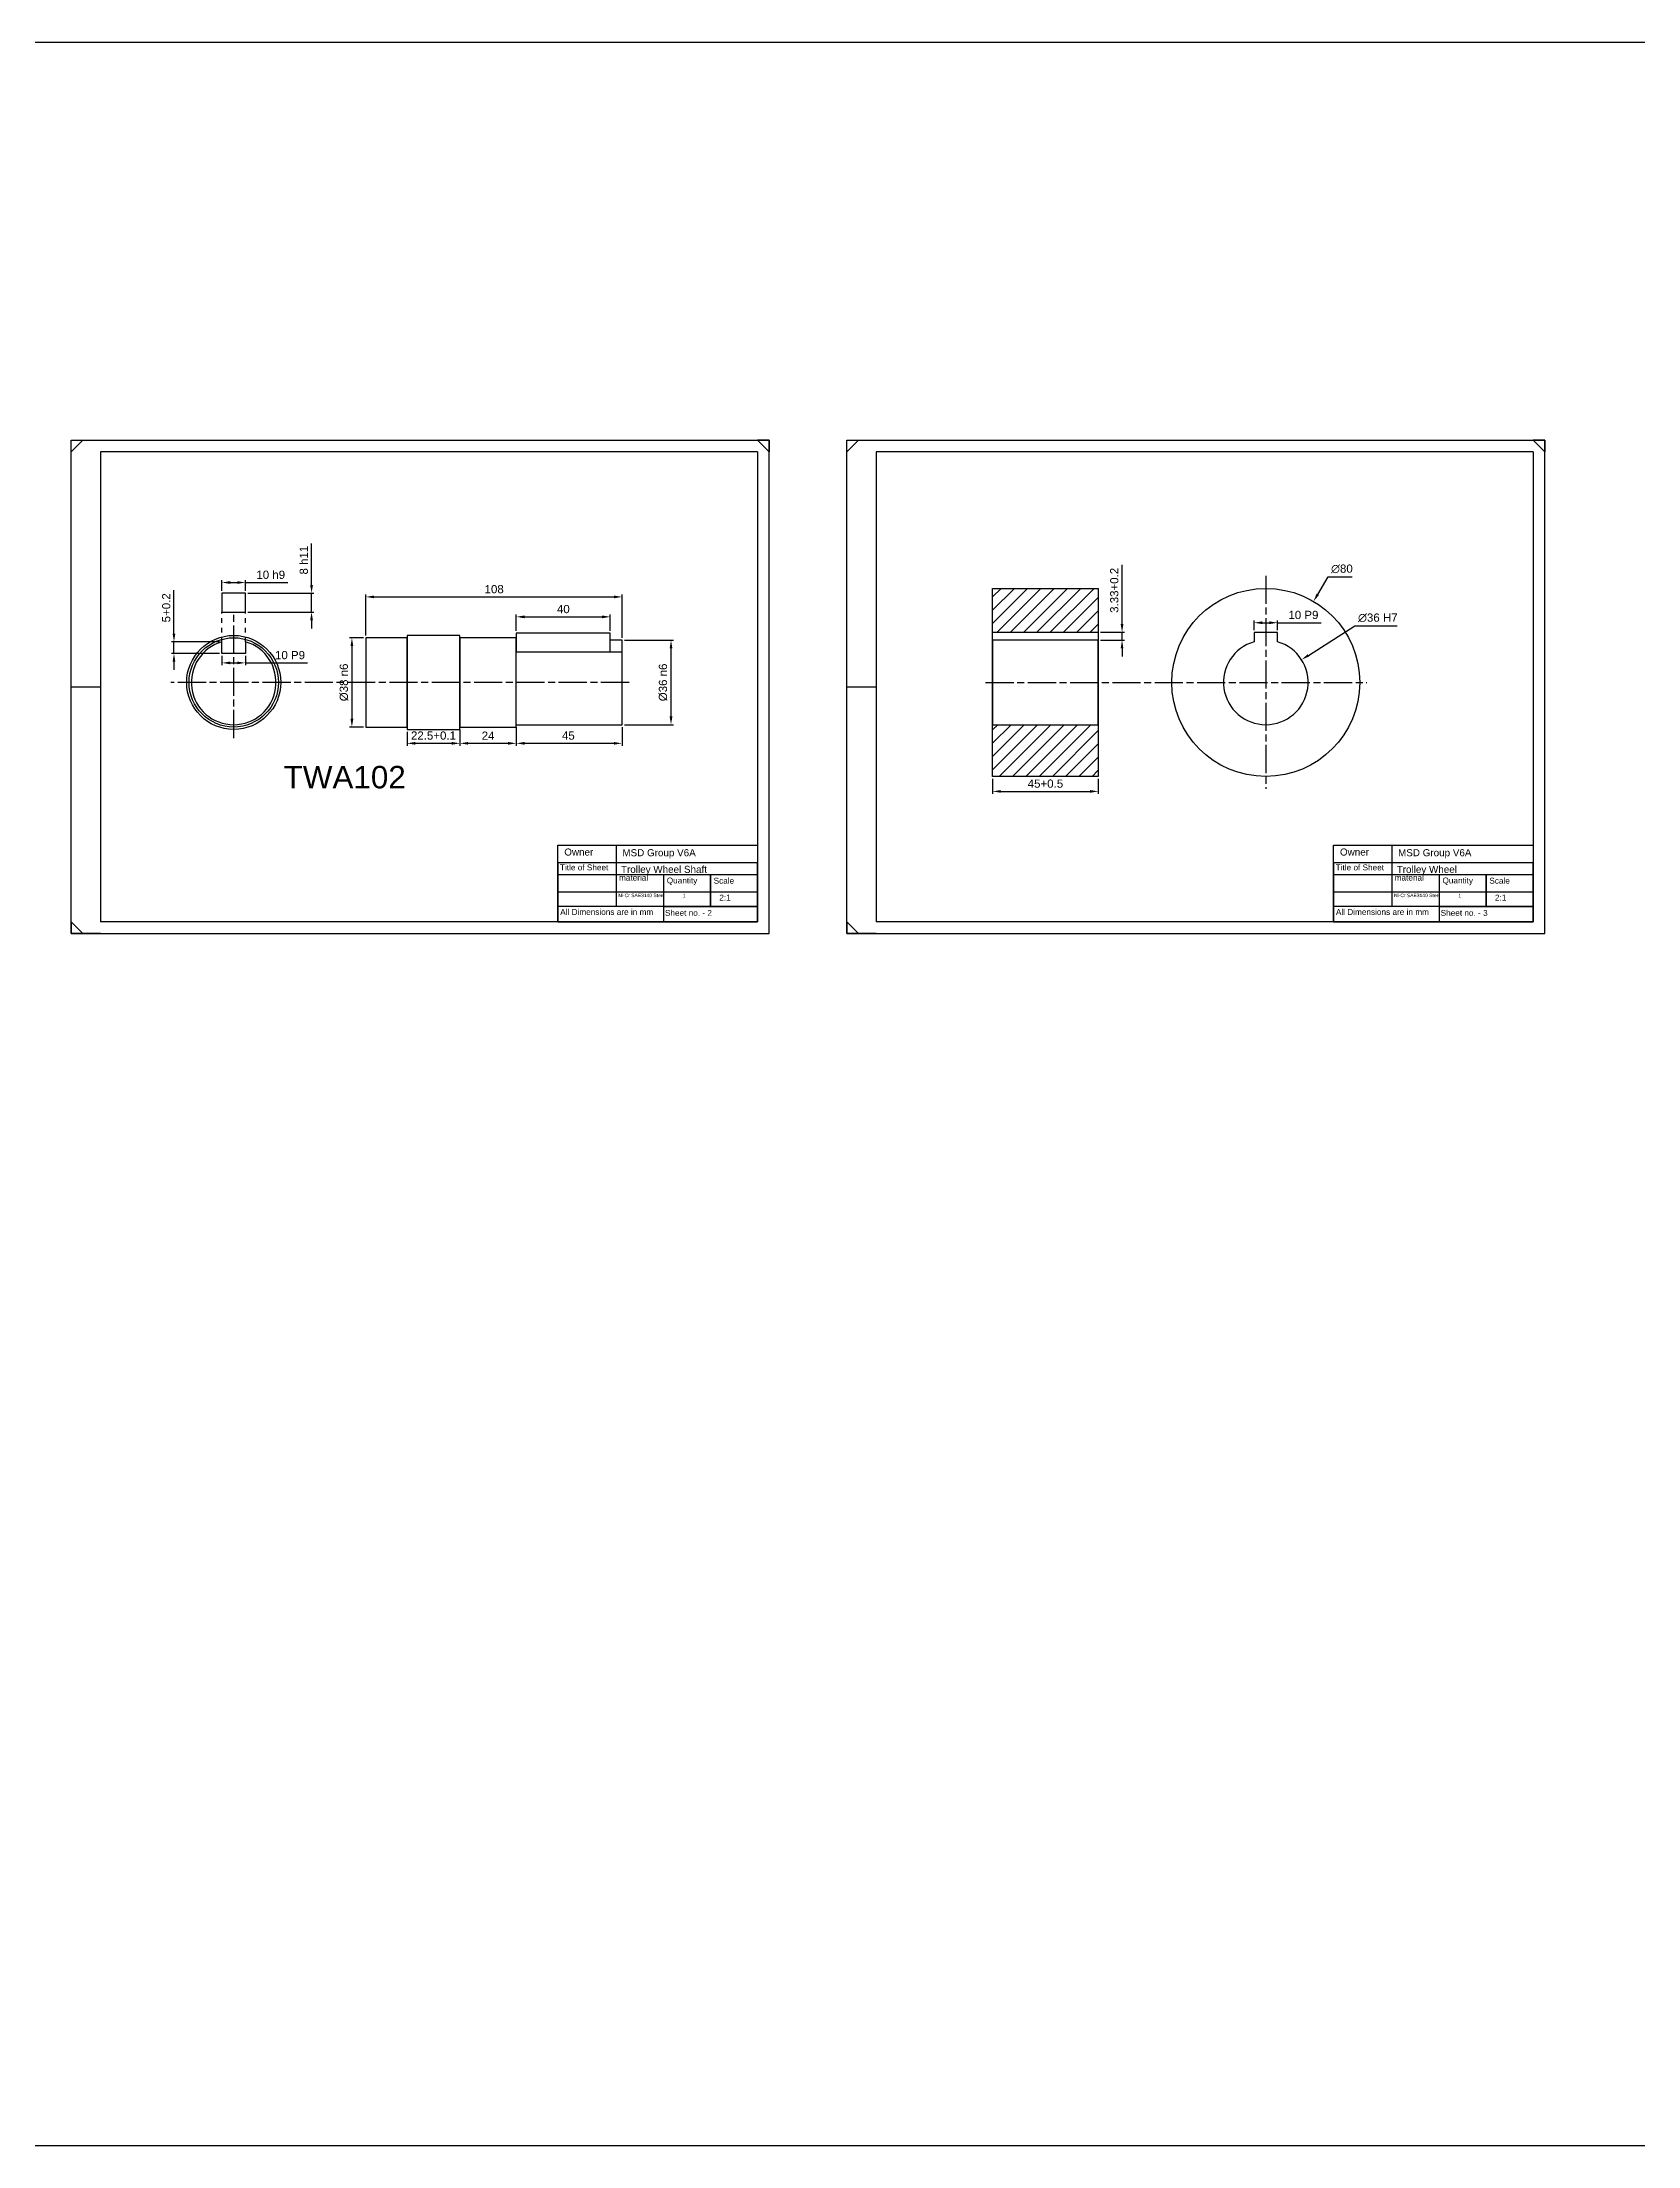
# Model space of a CAD drawing. Header units: millimetres. Extents: x -15074 to 21675, y -7568 to 6574.
# Drawn here: x -6436 to -5757, y 1935 to 2831 of the extents above; entities that cross this region are included whole.
import ezdxf

# ---------------------------------------------------------------- set-up
doc = ezdxf.new("R2010")
doc.units = ezdxf.units.MM
doc.linetypes.add('AM_ISO08W050', pattern=[18, 12, -1.5, 3, -1.5])
doc.linetypes.add('Dashed', pattern=[2, 1, -1])
for name, color, linetype, lineweight in [('AM_5', 250, 'Continuous', 25), ('AM_7', 142, 'AM_ISO08W050', 25), ('AM_8', 1, 'Continuous', 25)]:
    doc.layers.add(name, color=color, linetype=linetype, lineweight=lineweight)
doc.styles.get("Standard").update_dxf_attribs({"font": 'arial.ttf'})
doc.dimstyles.new('AM_ISO$0', dxfattribs={"dimtxt": 3.5, "dimasz": 3.5, "dimexe": 1, "dimexo": 1, "dimgap": 1.5, "dimtad": 1, "dimdsep": 46, "dimtxsty": 'Standard', "dimcen": 0, "dimclrd": 256, "dimclre": 256, "dimclrt": 250, "dimadec": 0, "dimazin": 2, "dimtp": 0.1, "dimtm": 0.1, "dimtfac": 0.71, "dimtdec": 3, "dimtmove": 0, "dimatfit": 3, "dimfxl": 1, "dimlwd": -1, "dimlwe": -1, "dimarcsym": 1})
doc.dimstyles.new('AM_ISO$3', dxfattribs={"dimtxt": 3.5, "dimasz": 3.5, "dimexe": 1, "dimexo": 1, "dimgap": 1.5, "dimtad": 1, "dimtoh": 1, "dimdsep": 46, "dimtxsty": 'Standard', "dimcen": 0, "dimclrd": 256, "dimclre": 256, "dimclrt": 250, "dimadec": 0, "dimazin": 2, "dimtp": 0.1, "dimtm": 0.1, "dimtfac": 0.71, "dimtdec": 3, "dimtofl": 0, "dimtmove": 0, "dimatfit": 0, "dimfxl": 1, "dimlwd": -1, "dimlwe": -1, "dimarcsym": 1})
pattern_1 = [(45, (0, 0), (-2.8284271, 2.8284271), [])]

# ---------------------------------------------------------------- blocks, each defined once
blk = doc.blocks.new('*D46')
at = {"layer": 'AM_5', "linetype": 'ByBlock', "transparency": 16777216}
for p, q in [((-6188.67, 2576.28), (-6167.85, 2576.28)), ((-6168.85, 2543.78), (-6168.85, 2572.78)), ((-6188.67, 2540.28), (-6167.85, 2540.28))]:
    blk.add_line(p, q, dxfattribs=at)
at = {"layer": 'AM_5', "transparency": 16777216}
for points in [[(-6169.43, 2572.78), (-6168.26, 2572.78), (-6168.85, 2576.28)], [(-6169.43, 2543.78), (-6168.26, 2543.78), (-6168.85, 2540.28)]]:
    blk.add_solid(points, dxfattribs=at)
at = {"layer": 'Defpoints', "color": 0, "transparency": 16777216}
for p in [(-6189.67, 2576.28), (-6168.85, 2576.28), (-6189.67, 2540.28)]:
    blk.add_point(p, dxfattribs=at)
at = {"layer": 'AM_5', "color": 250, "transparency": 16777216, "insert": (-6172.23, 2558.28), "char_height": 3.5, "attachment_point": 5, "rotation": 90}
blk.add_mtext('%%C36{}{\\C250; n6}', dxfattribs=at)
blk = doc.blocks.new('*D91')
at = {"layer": 'AM_5', "linetype": 'ByBlock', "transparency": 16777216}
for p, q in [((-6298.67, 2578.28), (-6298.67, 2595.66)), ((-6295.17, 2594.66), (-6193.17, 2594.66)), ((-6189.67, 2577.28), (-6189.67, 2595.66))]:
    blk.add_line(p, q, dxfattribs=at)
at = {"layer": 'AM_5', "transparency": 16777216}
for points in [[(-6295.17, 2595.25), (-6295.17, 2594.08), (-6298.67, 2594.66)], [(-6193.17, 2595.25), (-6193.17, 2594.08), (-6189.67, 2594.66)]]:
    blk.add_solid(points, dxfattribs=at)
at = {"layer": 'Defpoints', "color": 0, "transparency": 16777216}
for p in [(-6189.67, 2594.66), (-6298.67, 2577.28), (-6189.67, 2576.28)]:
    blk.add_point(p, dxfattribs=at)
at = {"layer": 'AM_5', "color": 250, "transparency": 16777216, "insert": (-6244.09, 2597.95), "char_height": 3.5, "attachment_point": 5}
blk.add_mtext('108', dxfattribs=at)
blk = doc.blocks.new('*D92')
at = {"layer": 'AM_5', "linetype": 'ByBlock', "transparency": 16777216}
for p, q in [((-6234.67, 2539.28), (-6234.67, 2531.35)), ((-6189.67, 2539.28), (-6189.67, 2531.35)), ((-6231.17, 2532.35), (-6193.17, 2532.35))]:
    blk.add_line(p, q, dxfattribs=at)
at = {"layer": 'AM_5', "transparency": 16777216}
for points in [[(-6231.17, 2532.93), (-6231.17, 2531.77), (-6234.67, 2532.35)], [(-6193.17, 2532.93), (-6193.17, 2531.77), (-6189.67, 2532.35)]]:
    blk.add_solid(points, dxfattribs=at)
at = {"layer": 'Defpoints', "color": 0, "transparency": 16777216}
for p in [(-6234.67, 2540.28), (-6189.67, 2540.28), (-6189.67, 2532.35)]:
    blk.add_point(p, dxfattribs=at)
at = {"layer": 'AM_5', "color": 250, "transparency": 16777216, "insert": (-6212.53, 2535.63), "char_height": 3.5, "attachment_point": 5}
blk.add_mtext('45', dxfattribs=at)
blk = doc.blocks.new('*D93')
at = {"layer": 'AM_5', "linetype": 'ByBlock', "transparency": 16777216}
for p, q in [((-6258.67, 2538.28), (-6258.67, 2531.35)), ((-6234.67, 2539.28), (-6234.67, 2531.35)), ((-6255.17, 2532.35), (-6238.17, 2532.35))]:
    blk.add_line(p, q, dxfattribs=at)
at = {"layer": 'AM_5', "transparency": 16777216}
for points in [[(-6255.17, 2532.93), (-6255.17, 2531.77), (-6258.67, 2532.35)], [(-6238.17, 2532.93), (-6238.17, 2531.77), (-6234.67, 2532.35)]]:
    blk.add_solid(points, dxfattribs=at)
at = {"layer": 'Defpoints', "color": 0, "transparency": 16777216}
for p in [(-6258.67, 2539.28), (-6234.67, 2540.28), (-6234.67, 2532.35)]:
    blk.add_point(p, dxfattribs=at)
at = {"layer": 'AM_5', "color": 250, "transparency": 16777216, "insert": (-6246.67, 2535.61), "char_height": 3.5, "attachment_point": 5}
blk.add_mtext('24', dxfattribs=at)
blk = doc.blocks.new('*D94')
at = {"layer": 'AM_5', "linetype": 'ByBlock', "transparency": 16777216}
for p, q in [((-6281.17, 2537.28), (-6281.17, 2531.35)), ((-6258.67, 2538.28), (-6258.67, 2531.35)), ((-6277.67, 2532.35), (-6262.17, 2532.35))]:
    blk.add_line(p, q, dxfattribs=at)
at = {"layer": 'AM_5', "transparency": 16777216}
for points in [[(-6277.67, 2532.93), (-6277.67, 2531.77), (-6281.17, 2532.35)], [(-6262.17, 2532.93), (-6262.17, 2531.77), (-6258.67, 2532.35)]]:
    blk.add_solid(points, dxfattribs=at)
at = {"layer": 'Defpoints', "color": 0, "transparency": 16777216}
for p in [(-6281.17, 2538.28), (-6258.67, 2539.28), (-6258.67, 2532.35)]:
    blk.add_point(p, dxfattribs=at)
at = {"layer": 'AM_5', "color": 250, "transparency": 16777216, "insert": (-6269.92, 2535.64), "char_height": 3.5, "attachment_point": 5}
blk.add_mtext('22.5+0.1', dxfattribs=at)
blk = doc.blocks.new('*D95')
at = {"layer": 'AM_5', "linetype": 'ByBlock', "transparency": 16777216}
for p, q in [((-6359.91, 2597.24), (-6359.91, 2601.79)), ((-6356.41, 2600.79), (-6353.41, 2600.79)), ((-6349.91, 2597.24), (-6349.91, 2601.79)), ((-6349.91, 2600.79), (-6331.92, 2600.79))]:
    blk.add_line(p, q, dxfattribs=at)
at = {"layer": 'AM_5', "transparency": 16777216}
for points in [[(-6356.41, 2601.38), (-6356.41, 2600.21), (-6359.91, 2600.79)], [(-6353.41, 2601.38), (-6353.41, 2600.21), (-6349.91, 2600.79)]]:
    blk.add_solid(points, dxfattribs=at)
at = {"layer": 'Defpoints', "color": 0, "transparency": 16777216}
for p in [(-6349.91, 2600.79), (-6359.91, 2596.24), (-6349.91, 2596.24)]:
    blk.add_point(p, dxfattribs=at)
at = {"layer": 'AM_5', "color": 250, "transparency": 16777216, "insert": (-6339.16, 2604.08), "char_height": 3.5, "attachment_point": 5}
blk.add_mtext('10{}{\\C250; h9}', dxfattribs=at)
blk = doc.blocks.new('*D96')
at = {"layer": 'AM_5', "linetype": 'ByBlock', "transparency": 16777216}
for p, q in [((-6321.78, 2599.74), (-6321.78, 2617.38)), ((-6348.91, 2596.24), (-6320.78, 2596.24)), ((-6348.91, 2588.24), (-6320.78, 2588.24)), ((-6321.78, 2588.24), (-6321.78, 2596.24)), ((-6321.78, 2584.74), (-6321.78, 2581.24))]:
    blk.add_line(p, q, dxfattribs=at)
at = {"layer": 'AM_5', "transparency": 16777216}
for points in [[(-6322.37, 2599.74), (-6321.2, 2599.74), (-6321.78, 2596.24)], [(-6322.37, 2584.74), (-6321.2, 2584.74), (-6321.78, 2588.24)]]:
    blk.add_solid(points, dxfattribs=at)
at = {"layer": 'Defpoints', "color": 0, "transparency": 16777216}
for p in [(-6349.91, 2596.24), (-6349.91, 2588.24), (-6321.78, 2588.24)]:
    blk.add_point(p, dxfattribs=at)
at = {"layer": 'AM_5', "color": 250, "transparency": 16777216, "insert": (-6325.07, 2610.31), "char_height": 3.5, "attachment_point": 5, "rotation": 90}
blk.add_mtext('8{}{\\C250; h11}', dxfattribs=at)
blk = doc.blocks.new('*D97')
at = {"layer": 'AM_5', "linetype": 'ByBlock', "transparency": 16777216}
for p, q in [((-6359.91, 2569.57), (-6359.91, 2565.59)), ((-6356.41, 2566.59), (-6353.41, 2566.59)), ((-6349.91, 2569.57), (-6349.91, 2565.59)), ((-6349.91, 2566.59), (-6323.45, 2566.59))]:
    blk.add_line(p, q, dxfattribs=at)
at = {"layer": 'AM_5', "transparency": 16777216}
for points in [[(-6356.41, 2567.17), (-6356.41, 2566), (-6359.91, 2566.59)], [(-6353.41, 2567.17), (-6353.41, 2566), (-6349.91, 2566.59)]]:
    blk.add_solid(points, dxfattribs=at)
at = {"layer": 'Defpoints', "color": 0, "transparency": 16777216}
for p in [(-6359.91, 2570.57), (-6349.91, 2570.57), (-6349.91, 2566.59)]:
    blk.add_point(p, dxfattribs=at)
at = {"layer": 'AM_5', "color": 250, "transparency": 16777216, "insert": (-6330.96, 2569.87), "char_height": 3.5, "attachment_point": 5}
blk.add_mtext('10{}{\\C250; P9}', dxfattribs=at)
blk = doc.blocks.new('*D98')
at = {"layer": 'AM_5', "linetype": 'ByBlock', "transparency": 16777216}
for p, q in [((-6380.33, 2579.07), (-6380.33, 2597.48)), ((-6360.91, 2575.57), (-6381.33, 2575.57)), ((-6360.91, 2570.57), (-6381.33, 2570.57)), ((-6380.33, 2570.57), (-6380.33, 2575.57)), ((-6380.33, 2567.07), (-6380.33, 2563.57))]:
    blk.add_line(p, q, dxfattribs=at)
at = {"layer": 'AM_5', "transparency": 16777216}
for points in [[(-6380.91, 2579.07), (-6379.74, 2579.07), (-6380.33, 2575.57)], [(-6380.91, 2567.07), (-6379.74, 2567.07), (-6380.33, 2570.57)]]:
    blk.add_solid(points, dxfattribs=at)
at = {"layer": 'Defpoints', "color": 0, "transparency": 16777216}
for p in [(-6380.33, 2575.57), (-6359.91, 2575.57), (-6359.91, 2570.57)]:
    blk.add_point(p, dxfattribs=at)
at = {"layer": 'AM_5', "color": 250, "transparency": 16777216, "insert": (-6383.61, 2590.03), "char_height": 3.5, "attachment_point": 5, "rotation": 90}
blk.add_mtext('5+0.2', dxfattribs=at)
blk = doc.blocks.new('*D99')
at = {"layer": 'AM_5', "linetype": 'ByBlock', "transparency": 16777216}
for p, q in [((-6234.67, 2580.28), (-6234.67, 2587.18)), ((-6231.17, 2586.18), (-6198.17, 2586.18)), ((-6194.67, 2580.28), (-6194.67, 2587.18))]:
    blk.add_line(p, q, dxfattribs=at)
at = {"layer": 'AM_5', "transparency": 16777216}
for points in [[(-6231.17, 2586.76), (-6231.17, 2585.59), (-6234.67, 2586.18)], [(-6198.17, 2586.76), (-6198.17, 2585.59), (-6194.67, 2586.18)]]:
    blk.add_solid(points, dxfattribs=at)
at = {"layer": 'Defpoints', "color": 0, "transparency": 16777216}
for p in [(-6234.67, 2579.28), (-6194.67, 2586.18), (-6194.67, 2579.28)]:
    blk.add_point(p, dxfattribs=at)
at = {"layer": 'AM_5', "color": 250, "transparency": 16777216, "insert": (-6214.67, 2589.47), "char_height": 3.5, "attachment_point": 5}
blk.add_mtext('40', dxfattribs=at)
blk = doc.blocks.new('*D100')
at = {"layer": 'AM_5', "linetype": 'ByBlock', "transparency": 16777216}
for p, q in [((-5893.71, 2595.75), (-5889.31, 2603.21)), ((-5889.31, 2603.21), (-5879, 2603.21))]:
    blk.add_line(p, q, dxfattribs=at)
at = {"layer": 'AM_5', "transparency": 16777216}
blk.add_solid([(-5894.21, 2596.05), (-5893.2, 2595.46), (-5895.48, 2592.74)], dxfattribs=at)
at = {"layer": 'Defpoints', "color": 0, "transparency": 16777216}
for p in [(-5895.48, 2592.74), (-5936.1, 2523.82)]:
    blk.add_point(p, dxfattribs=at)
at = {"layer": 'AM_5', "color": 250, "transparency": 16777216, "insert": (-5883.41, 2606.6), "char_height": 3.5, "attachment_point": 5}
blk.add_mtext('∅80', dxfattribs=at)
blk = doc.blocks.new('*D101')
at = {"layer": 'AM_5', "linetype": 'ByBlock', "transparency": 16777216}
for p, q in [((-5897.64, 2569.8), (-5877.85, 2582.36)), ((-5877.85, 2582.36), (-5859.91, 2582.36))]:
    blk.add_line(p, q, dxfattribs=at)
at = {"layer": 'AM_5', "transparency": 16777216}
blk.add_solid([(-5897.95, 2570.29), (-5897.33, 2569.31), (-5900.6, 2567.92)], dxfattribs=at)
at = {"layer": 'Defpoints', "color": 0, "transparency": 16777216}
for p in [(-5900.6, 2567.92), (-5930.99, 2548.63)]:
    blk.add_point(p, dxfattribs=at)
at = {"layer": 'AM_5', "color": 250, "transparency": 16777216, "insert": (-5868.13, 2585.75), "char_height": 3.5, "attachment_point": 5}
blk.add_mtext('∅36{}{\\C250; H7}', dxfattribs=at)
blk = doc.blocks.new('*D102')
at = {"layer": 'AM_5', "linetype": 'ByBlock', "transparency": 16777216}
for p, q in [((-5920.79, 2580.58), (-5920.79, 2584.68)), ((-5917.29, 2583.68), (-5914.29, 2583.68)), ((-5910.79, 2580.58), (-5910.79, 2584.68)), ((-5910.79, 2583.68), (-5892.26, 2583.68))]:
    blk.add_line(p, q, dxfattribs=at)
at = {"layer": 'AM_5', "transparency": 16777216}
for points in [[(-5917.29, 2584.27), (-5917.29, 2583.1), (-5920.79, 2583.68)], [(-5914.29, 2584.27), (-5914.29, 2583.1), (-5910.79, 2583.68)]]:
    blk.add_solid(points, dxfattribs=at)
at = {"layer": 'Defpoints', "color": 0, "transparency": 16777216}
for p in [(-5920.79, 2579.58), (-5910.79, 2583.68), (-5910.79, 2579.58)]:
    blk.add_point(p, dxfattribs=at)
at = {"layer": 'AM_5', "color": 250, "transparency": 16777216, "insert": (-5899.78, 2586.97), "char_height": 3.5, "attachment_point": 5}
blk.add_mtext('10{}{\\C250; P9}', dxfattribs=at)
blk = doc.blocks.new('*D103')
at = {"layer": 'AM_5', "linetype": 'ByBlock', "transparency": 16777216}
for p, q in [((-5976.95, 2583.11), (-5976.95, 2608.31)), ((-5986.05, 2579.61), (-5975.95, 2579.61)), ((-5976.95, 2576.28), (-5976.95, 2579.61)), ((-5986.05, 2576.28), (-5975.95, 2576.28)), ((-5976.95, 2572.78), (-5976.95, 2569.28))]:
    blk.add_line(p, q, dxfattribs=at)
at = {"layer": 'AM_5', "transparency": 16777216}
for points in [[(-5977.54, 2583.11), (-5976.37, 2583.11), (-5976.95, 2579.61)], [(-5977.54, 2572.78), (-5976.37, 2572.78), (-5976.95, 2576.28)]]:
    blk.add_solid(points, dxfattribs=at)
at = {"layer": 'Defpoints', "color": 0, "transparency": 16777216}
for p in [(-5987.05, 2579.61), (-5976.95, 2579.61), (-5987.05, 2576.28)]:
    blk.add_point(p, dxfattribs=at)
at = {"layer": 'AM_5', "color": 250, "transparency": 16777216, "insert": (-5980.24, 2597.46), "char_height": 3.5, "attachment_point": 5, "rotation": 90}
blk.add_mtext('3.33+0.2', dxfattribs=at)
blk = doc.blocks.new('*D104')
at = {"layer": 'AM_5', "linetype": 'ByBlock', "transparency": 16777216}
for p, q in [((-6032.05, 2517.28), (-6032.05, 2510.9)), ((-5987.05, 2517.28), (-5987.05, 2510.9)), ((-6028.55, 2511.9), (-5990.55, 2511.9))]:
    blk.add_line(p, q, dxfattribs=at)
at = {"layer": 'AM_5', "transparency": 16777216}
for points in [[(-6028.55, 2512.48), (-6028.55, 2511.31), (-6032.05, 2511.9)], [(-5990.55, 2512.48), (-5990.55, 2511.31), (-5987.05, 2511.9)]]:
    blk.add_solid(points, dxfattribs=at)
at = {"layer": 'Defpoints', "color": 0, "transparency": 16777216}
for p in [(-6032.05, 2518.28), (-5987.05, 2518.28), (-5987.05, 2511.9)]:
    blk.add_point(p, dxfattribs=at)
at = {"layer": 'AM_5', "color": 250, "transparency": 16777216, "insert": (-6009.55, 2515.18), "char_height": 3.5, "attachment_point": 5}
blk.add_mtext('45+0.5', dxfattribs=at)
blk = doc.blocks.new('*D179')
at = {"layer": 'AM_5', "linetype": 'ByBlock', "transparency": 16777216}
for p, q in [((-6299.67, 2577.28), (-6305.62, 2577.28)), ((-6304.62, 2573.78), (-6304.62, 2542.78)), ((-6299.67, 2539.28), (-6305.62, 2539.28))]:
    blk.add_line(p, q, dxfattribs=at)
at = {"layer": 'AM_5', "transparency": 16777216}
for points in [[(-6305.2, 2573.78), (-6304.03, 2573.78), (-6304.62, 2577.28)], [(-6305.2, 2542.78), (-6304.03, 2542.78), (-6304.62, 2539.28)]]:
    blk.add_solid(points, dxfattribs=at)
at = {"layer": 'Defpoints', "color": 0, "transparency": 16777216}
for p in [(-6298.67, 2577.28), (-6304.62, 2539.28), (-6298.67, 2539.28)]:
    blk.add_point(p, dxfattribs=at)
at = {"layer": 'AM_5', "color": 250, "transparency": 16777216, "insert": (-6308, 2558.28), "char_height": 3.5, "attachment_point": 5, "rotation": 90}
blk.add_mtext('%%C38{}{\\C250; n6}', dxfattribs=at)

msp = doc.modelspace()

# ---------------------------------------------------------------- hatches: boundary and pattern name
at = {"layer": 'AM_8', "true_color": 0x000000}
h = msp.add_hatch(dxfattribs=at)
h.set_pattern_fill('_U', color=18, scale=4, angle=45, style=0, pattern_type=0)
h.set_pattern_definition(pattern_1)
h.paths.add_polyline_path([(-5987.047, 2598.279), (-6032.047, 2598.279), (-6032.047, 2579.609), (-5987.047, 2579.609)])
h = msp.add_hatch(dxfattribs=at)
h.set_pattern_fill('_U', color=18, scale=4, angle=45, style=0, pattern_type=0)
h.set_pattern_definition(pattern_1)
h.paths.add_polyline_path([(-5987.047, 2540.279), (-6032.047, 2540.279), (-6032.047, 2518.279), (-5987.047, 2518.279)])

# ---------------------------------------------------------------- linework, layer by layer
for p, q in [((-6424.045, 2656.438), (-6419.045, 2661.438)), ((-6127.045, 2656.438), (-6132.045, 2661.438)), ((-6094.014, 2656.438), (-6089.014, 2661.438)), ((-5797.014, 2656.438), (-5802.014, 2661.438)), ((-6411.545, 2656.438), (-6411.545, 2651.438)), ((-6132.045, 2656.438), (-6132.045, 2651.438)), ((-6081.514, 2656.438), (-6081.514, 2651.438)), ((-5802.014, 2656.438), (-5802.014, 2651.438)), ((-6424.045, 2556.438), (-6411.545, 2556.438)), ((-6094.014, 2556.438), (-6081.514, 2556.438)), ((-6172.045, 2462.938), (-6172.045, 2456.438)), ((-5842.014, 2462.938), (-5842.014, 2456.438)), ((-6424.045, 2456.438), (-6419.045, 2451.438)), ((-6094.014, 2456.438), (-6089.014, 2451.438))]:
    msp.add_line(p, q)
at = {"linetype": 'Dashed', "ltscale": 2}
for p, q in [((-6359.908, 2575.57), (-6359.908, 2588.241)), ((-6349.908, 2575.57), (-6349.908, 2588.241))]:
    msp.add_line(p, q, dxfattribs=at)
for points in [[(-6996.402, 2830.812), (-3809.884, 2830.812), (-3785.059, 1935.388), (-6971.576, 1935.388)], [(-6032.047, 2598.279), (-5987.047, 2598.279), (-5987.047, 2518.279), (-6032.047, 2518.279)], [(-6359.908, 2588.241), (-6349.908, 2588.241), (-6349.908, 2596.241), (-6359.908, 2596.241)], [(-6234.671, 2571.279), (-6194.671, 2571.279), (-6194.671, 2579.279), (-6234.671, 2579.279)], [(-5987.047, 2576.279), (-6032.047, 2576.279), (-6032.047, 2579.609), (-5987.047, 2579.609)], [(-6281.171, 2577.279), (-6298.671, 2577.279), (-6298.671, 2539.279), (-6281.171, 2539.279)], [(-6258.671, 2578.279), (-6281.171, 2578.279), (-6281.171, 2538.279), (-6258.671, 2538.279)], [(-6234.671, 2577.279), (-6258.671, 2577.279), (-6258.671, 2539.279), (-6234.671, 2539.279)], [(-5987.047, 2576.279), (-6032.047, 2576.279), (-6032.047, 2540.279), (-5987.047, 2540.279)], [(-6217.045, 2488.938), (-6132.045, 2488.938), (-6132.045, 2456.438), (-6217.045, 2456.438)], [(-6217.045, 2456.438), (-6132.045, 2456.438), (-6132.045, 2481.438), (-6217.045, 2481.438)], [(-5887.014, 2488.938), (-5802.014, 2488.938), (-5802.014, 2456.438), (-5887.014, 2456.438)], [(-5887.014, 2456.438), (-5802.014, 2456.438), (-5802.014, 2481.438), (-5887.014, 2481.438)], [(-6217.045, 2456.438), (-6132.045, 2456.438), (-6132.045, 2476.438), (-6217.045, 2476.438)], [(-6152.045, 2476.438), (-6172.045, 2476.438), (-6172.045, 2462.938), (-6152.045, 2462.938)], [(-6132.045, 2476.438), (-6152.045, 2476.438), (-6152.045, 2462.938), (-6132.045, 2462.938)], [(-5887.014, 2456.438), (-5802.014, 2456.438), (-5802.014, 2476.438), (-5887.014, 2476.438)], [(-5822.014, 2476.438), (-5842.014, 2476.438), (-5842.014, 2462.938), (-5822.014, 2462.938)], [(-5802.014, 2476.438), (-5822.014, 2476.438), (-5822.014, 2462.938), (-5802.014, 2462.938)], [(-6217.045, 2456.438), (-6132.045, 2456.438), (-6132.045, 2468.938), (-6217.045, 2468.938)], [(-6217.045, 2456.438), (-6132.045, 2456.438), (-6132.045, 2462.938), (-6217.045, 2462.938)], [(-5887.014, 2456.438), (-5802.014, 2456.438), (-5802.014, 2468.938), (-5887.014, 2468.938)], [(-5887.014, 2456.438), (-5802.014, 2456.438), (-5802.014, 2462.938), (-5887.014, 2462.938)]]:
    msp.add_lwpolyline(points, close=True)
for points in [[(-6411.545, 2451.438), (-6424.045, 2451.438), (-6424.045, 2661.438), (-6411.545, 2661.438)], [(-6424.045, 2656.438), (-6424.045, 2661.438), (-6127.045, 2661.438), (-6127.045, 2656.438)], [(-6132.045, 2451.438), (-6127.045, 2451.438), (-6127.045, 2661.438), (-6132.045, 2661.438)], [(-6081.514, 2451.438), (-6094.014, 2451.438), (-6094.014, 2661.438), (-6081.514, 2661.438)], [(-6094.014, 2656.438), (-6094.014, 2661.438), (-5797.014, 2661.438), (-5797.014, 2656.438)], [(-5802.014, 2451.438), (-5797.014, 2451.438), (-5797.014, 2661.438), (-5802.014, 2661.438)], [(-6411.545, 2656.438), (-6411.545, 2456.438)], [(-6132.045, 2656.438), (-6411.545, 2656.438)], [(-6132.045, 2656.438), (-6132.045, 2456.438)], [(-6081.514, 2656.438), (-6081.514, 2456.438)], [(-5802.014, 2656.438), (-6081.514, 2656.438)], [(-5802.014, 2656.438), (-5802.014, 2456.438)], [(-5910.793, 2575.57), (-5910.793, 2579.579), (-5920.793, 2579.579), (-5920.793, 2575.57)], [(-6349.908, 2575.57), (-6349.908, 2570.57), (-6359.908, 2570.57), (-6359.908, 2575.57)], [(-6234.671, 2540.279), (-6189.671, 2540.279), (-6189.671, 2576.279), (-6194.671, 2576.279)], [(-6234.671, 2576.279), (-6234.671, 2571.279), (-6189.671, 2571.279), (-6189.671, 2576.279), (-6194.671, 2576.279)], [(-6192.045, 2462.938), (-6192.045, 2488.938), (-6132.045, 2488.938), (-6132.045, 2456.438), (-6192.045, 2456.438)], [(-5862.014, 2462.938), (-5862.014, 2488.938), (-5802.014, 2488.938), (-5802.014, 2456.438), (-5862.014, 2456.438)], [(-6424.045, 2456.438), (-6424.045, 2451.438), (-6127.045, 2451.438), (-6127.045, 2456.438)], [(-6132.045, 2456.438), (-6411.545, 2456.438)], [(-6094.014, 2456.438), (-6094.014, 2451.438), (-5797.014, 2451.438), (-5797.014, 2456.438)], [(-5802.014, 2456.438), (-6081.514, 2456.438)]]:
    msp.add_lwpolyline(points)
for centre, radius in [((-5915.793, 2558.279), 40), ((-6354.908, 2558.279), 20), ((-6354.908, 2558.279), 19)]:
    msp.add_circle(centre, radius)
for centre in [(-6354.908, 2558.279), (-5915.793, 2558.279)]:
    msp.add_arc(centre, 18, 106.12762, 73.87238)
at = {"layer": 'AM_7', "color": 3}
for p, q in [((-5915.793, 2603.651), (-5915.793, 2512.963)), ((-6354.908, 2534.552), (-6354.908, 2588.241)), ((-6186.671, 2558.279), (-6381.724, 2558.279)), ((-6035.047, 2558.279), (-5872.793, 2558.279))]:
    msp.add_line(p, q, dxfattribs=at)

# ---------------------------------------------------------------- texts
at = {"insert": (-6333.668, 2522.75), "char_height": 9.5653, "width": 53.51318, "attachment_point": 1}
msp.add_mtext('TWA102\\P', dxfattribs=at)
at = {"attachment_point": 1}
for s, width, heights, insert, char_height in [('Title of Sheet', 22.81629, [0], (-6216.095, 2480.782), 2.5), (' Owner', 21.09069, [0], (-6215.424, 2487.583), 3), ('Trolley Wheel Shaft', 47.54991, [0], (-6190.115, 2480.208), 3), ('MSD Group V6A', 46.97471, [0], (-6189.54, 2487.296), 3), ('Title of Sheet', 22.81629, [0], (-5886.063, 2480.782), 2.5), (' Owner', 21.09069, [0], (-5885.392, 2487.583), 3), ('Trolley Wheel ', 53.56263, [0], (-5860.083, 2480.208), 3), ('MSD Group V6A', 46.97471, [0], (-5859.508, 2487.296), 3), ('material', 18.93235, [0], (-6190.978, 2476.438), 2.5), ('Quantity', 16.77668, [0], (-6170.654, 2475.227), 2.5), ('Scale', 17.25601, [0], (-6150.714, 2475.131), 2.5), ('material', 18.93235, [0], (-5860.946, 2476.438), 2.5), ('Quantity', 16.77668, [0], (-5840.622, 2475.227), 2.5), ('Scale', 17.25601, [0], (-5820.682, 2475.131), 2.5), ('Ni-Cr SAE3140 Steel', 18.57839, [0], (-6191.238, 2468.378), 1.5), ('1', 17.24225, [0], (-6163.88, 2468.315), 1.5), ('\\pxi-3,l4,t4;2:1', 17.0613, [0], (-6150.822, 2467.927), 2.5), ('Ni-Cr SAE3140 Steel', 18.57839, [0], (-5861.207, 2468.378), 1.5), ('1', 17.24225, [0], (-5833.848, 2468.315), 1.5), ('\\pxi-3,l4,t4;2:1', 17.0613, [0], (-5820.79, 2467.927), 2.5), ('All Dimensions are in mm', 48.26912, [0], (-6215.999, 2461.817), 2.5), ('Sheet no. - 2', 36.3335, [0.905], (-6171.421, 2461.433), 2.5), ('All Dimensions are in mm', 48.26912, [0], (-5885.967, 2461.817), 2.5), ('Sheet no. - 3', 36.3335, [0.905], (-5841.389, 2461.433), 2.5)]:
    msp.add_mtext_dynamic_manual_height_columns(s, width=width, gutter_width=6.25, heights=heights, dxfattribs=dict(at, insert=insert, char_height=char_height))

# ---------------------------------------------------------------- dimensions: what is measured, and where the dimension line sits
at = {"layer": 'AM_5'}
for base, p1, p2, angle, text, picture, middle in [((-6321.784, 2588.241), (-6349.908, 2596.241), (-6349.908, 2588.241), 90, '<>{}{\\C250; h11}', '*D96', (-6321.784, 2610.311)), ((-6189.671, 2594.663), (-6298.671, 2577.279), (-6189.671, 2576.279), 0, '108', '*D91', (-6244.091, 2594.663)), ((-6349.908, 2566.588), (-6359.908, 2570.57), (-6349.908, 2570.57), 0, '<>{}{\\C250; P9}', '*D97', (-6330.965, 2566.588))]:
    dim = msp.add_linear_dim(base=base, p1=p1, p2=p2, angle=angle, text=text, dimstyle='AM_ISO$0', dxfattribs=at)
    dim.commit()
    dim.dimension.update_dxf_attribs({"geometry": picture, "text_midpoint": middle, "dimtype": 160})
dim = msp.add_linear_dim(base=(-6349.908, 2600.792), p1=(-6359.908, 2596.241), p2=(-6349.908, 2596.241), text='<>{}{\\C250; h9}', dimstyle='AM_ISO$0', override={"dimpost": '', "dimtp": 0.1, "dimtm": 0.1, "dimtdec": 3, "dimtzin": 8}, dxfattribs=at)
dim.commit()
dim.dimension.update_dxf_attribs({"geometry": '*D95', "text_midpoint": (-6339.164, 2604.079)})
dim = msp.add_linear_dim(base=(-5976.955, 2579.609), p1=(-5987.047, 2576.279), p2=(-5987.047, 2579.609), angle=90, text='<>+0.2', dimstyle='AM_ISO$0', dxfattribs=at)
dim.commit()
dim.dimension.update_dxf_attribs({"geometry": '*D103', "text_midpoint": (-5980.243, 2597.462)})
dim = msp.add_diameter_dim_2p(p1=(-5936.102, 2523.818), p2=(-5895.484, 2592.74), dimstyle='AM_ISO$3', override={"dimpost": ''}, dxfattribs=at)
dim.commit()
dim.dimension.update_dxf_attribs({"geometry": '*D100', "text_midpoint": (-5883.408, 2603.21), "dimtype": 163})
for base, p1, p2, angle, text, override, picture, middle in [((-6380.325, 2575.57), (-6359.908, 2570.57), (-6359.908, 2575.57), 90, '5+0.2', {"dimpost": '', "dimtp": 0.1, "dimtm": 0.1, "dimtdec": 3, "dimtzin": 8}, '*D98', (-6383.612, 2590.026)), ((-6194.671, 2586.178), (-6234.671, 2579.279), (-6194.671, 2579.279), 0, '40', {"dimpost": ''}, '*D99', (-6214.671, 2589.465)), ((-5910.793, 2583.683), (-5920.793, 2579.579), (-5910.793, 2579.579), 0, '<>{}{\\C250; P9}', {"dimpost": '', "dimtp": 0.1, "dimtm": 0.1, "dimtdec": 3, "dimtzin": 8}, '*D102', (-5899.778, 2586.97)), ((-6304.618, 2539.279), (-6298.671, 2577.279), (-6298.671, 2539.279), 90, '%%C<>{}{\\C250; n6}', {"dimpost": '', "dimtp": 0.1, "dimtm": 0.1, "dimtdec": 3, "dimtzin": 8}, '*D179', (-6308.003, 2558.279)), ((-6168.847, 2576.279), (-6189.671, 2540.279), (-6189.671, 2576.279), 90, '%%C36{}{\\C250; n6}', {"dimtp": 0.033, "dimtm": -0.017, "dimtdec": 3, "dimtzin": 8}, '*D46', (-6172.231, 2558.279)), ((-5987.047, 2511.896), (-6032.047, 2518.279), (-5987.047, 2518.279), 0, '<>+0.5', {"dimpost": ''}, '*D104', (-6009.547, 2515.183))]:
    dim = msp.add_linear_dim(base=base, p1=p1, p2=p2, angle=angle, text=text, dimstyle='AM_ISO$0', override=override, dxfattribs=at)
    dim.commit()
    dim.dimension.update_dxf_attribs({"geometry": picture, "text_midpoint": middle})
dim = msp.add_diameter_dim_2p(p1=(-5930.991, 2548.634), p2=(-5900.595, 2567.924), text='<>{}{\\C250; H7}', dimstyle='AM_ISO$3', dxfattribs=at)
dim.commit()
dim.dimension.update_dxf_attribs({"geometry": '*D101', "text_midpoint": (-5868.13, 2582.362), "dimtype": 163})
for base, p1, p2, override, picture, middle in [((-6258.671, 2532.35), (-6281.171, 2538.279), (-6258.671, 2539.279), {"dimpost": '+0.1', "dimtix": 1}, '*D94', (-6269.921, 2535.637)), ((-6234.671, 2532.35), (-6258.671, 2539.279), (-6234.671, 2540.279), {"dimpost": '', "dimtix": 1}, '*D93', (-6246.671, 2535.607))]:
    dim = msp.add_linear_dim(base=base, p1=p1, p2=p2, dimstyle='AM_ISO$0', override=override, dxfattribs=at)
    dim.commit()
    dim.dimension.update_dxf_attribs({"geometry": picture, "text_midpoint": middle})
dim = msp.add_linear_dim(base=(-6189.671, 2532.35), p1=(-6234.671, 2540.279), p2=(-6189.671, 2540.279), angle=0, dimstyle='AM_ISO$0', override={"dimtix": 1}, dxfattribs=at)
dim.commit()
dim.dimension.update_dxf_attribs({"geometry": '*D92', "text_midpoint": (-6212.529, 2532.35), "dimtype": 160})

doc.saveas('drawing.dxf')
